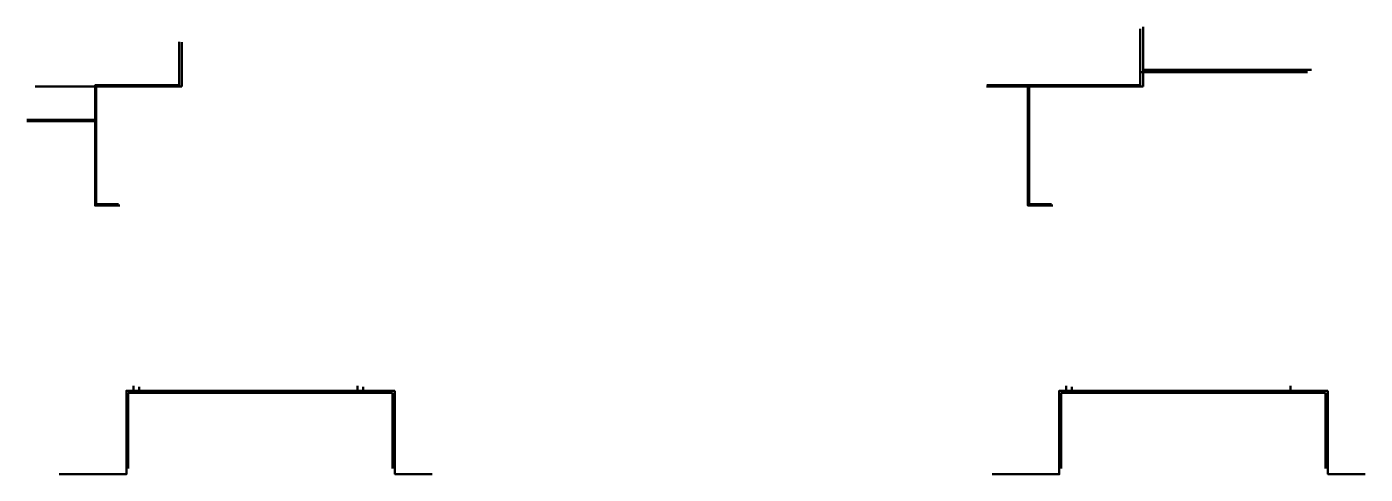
# Model space of a CAD drawing. Header units: millimetres. Extents: x -342894 to 539294, y -36007 to 135936.
# Drawn here: x -74827 to 118764, y 61918 to 126656 of the extents above; entities that cross this region are included whole.
import ezdxf

# ---------------------------------------------------------------- set-up
doc = ezdxf.new("R2010")
doc.units = ezdxf.units.MM
doc.layers.add('_ЭС_Трасса', color=6, linetype='Проводка в лотке', lineweight=50)
doc.layers.add('_ЭС_Трасса_СПЗ', color=1, linetype='Проводка в лотке', lineweight=50)
doc.linetypes.add('LOTOKSPZ', pattern='A,1.5,-12,[1,лоток спз1.shx,S=1,R=179.996451,X=0,Y=0.000836],-12,1.5', length=27)
doc.linetypes.add('Проводка в лотке', pattern='A,5,[130,ltypeshp.shx,S=1,R=0,X=0,Y=0],1.5,[130,ltypeshp.shx,S=1.5,R=90,X=0,Y=-1],1,[130,ltypeshp.shx,S=1,R=0,X=0.5,Y=0],5', length=12.5)

msp = doc.modelspace()

# ---------------------------------------------------------------- linework, layer by layer
at = {"layer": '_ЭС_Трасса', "ltscale": 40}
for points in [[(86664, 118004), (86664, 126656)], [(-52387, 118004), (-52387, 124440)], [(86664, 120403), (111006, 120403)], [(-64778, 118004), (-73635, 118004)], [(-64778, 111076), (-64778, 118004), (-52387, 118004)], [(70160, 118004), (63996, 118004)], [(70160, 111076), (70160, 118004), (86664, 118004)], [(-64778, 113207), (-74827, 113207)], [(-61536, 100976), (-64778, 100976), (-64778, 111076), (-64958, 111076)], [(73402, 100976), (70160, 100976), (70160, 111076), (69980, 111076)], [(-21572, 73991), (-60426, 73991), (-60426, 73117)], [(-58586, 73991), (-58586, 74576)], [(-26163, 73991), (-26163, 74576)], [(-21572, 73991), (-21575, 61938), (-16174, 61938)], [(113366, 73991), (74512, 73991), (74512, 73117)], [(76352, 73991), (76352, 74576)], [(113366, 73991), (113363, 61938), (118764, 61938)], [(-60426, 73117), (-60426, 61918), (-70147, 61918)], [(74512, 73117), (74512, 61918), (64791, 61918)]]:
    msp.add_lwpolyline(points, dxfattribs=at)
at = {"layer": '_ЭС_Трасса_СПЗ', "linetype": 'LOTOKSPZ', "ltscale": 40}
for points in [[(86224, 118206), (86224, 126354)], [(-52786, 118206), (-52786, 124494)], [(86224, 120083), (110402, 120083)], [(-64958, 110996), (-64958, 118206), (-52786, 118206)], [(69980, 118206), (64027, 118206)], [(69980, 110996), (69980, 118206), (86224, 118206)], [(-64958, 113006), (-74827, 113006)], [(-61363, 100794), (-64958, 100794), (-64958, 110996)], [(73575, 100794), (69980, 100794), (69980, 110996)], [(-60177, 73682), (-60177, 62733)], [(-21924, 73682), (-60177, 73682)], [(-59413, 73682), (-59413, 74686)], [(-26990, 73682), (-26990, 74686)], [(-21924, 73682), (-21924, 62733)], [(113014, 73682), (74762, 73682)], [(74762, 73682), (74762, 62733)], [(75525, 73682), (75525, 74686)], [(107949, 73682), (107949, 74686)], [(113014, 73682), (113014, 62733)]]:
    msp.add_lwpolyline(points, dxfattribs=at)
msp.add_lwpolyline([(-21501, 73682), (-21501, 73682)], close=True, dxfattribs=at)

doc.saveas('drawing.dxf')
